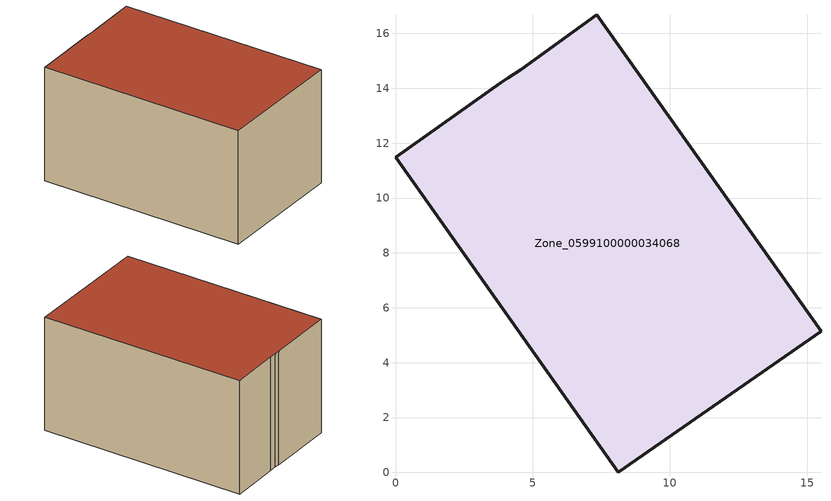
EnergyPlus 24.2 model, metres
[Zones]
Zone_0599100000034068
 floor ground (C_G): 0,11.48 3.83,14.2 4.11,14.38 4.57,14.69 7.33,16.69 15.51,5.15 8.12,0 z0
 wall outside (C_F): 3.83,14.2 0,11.48 8.12,0 15.51,5.15 7.33,16.69 4.57,14.69 4.11,14.38 3.83,14.2 z0:7.88
 roof outside (C_R): 4.57,14.69 4.11,14.38 3.83,14.2 0,11.48 8.12,0 15.51,5.15 7.33,16.69 z7.88
[BUILDING]
Pand.0599100000034068: North Axis=0; Terrain=City; Loads Convergence Tolerance Value=0.04; Temperature Convergence Tolerance Value=0.4; Solar Distribution=FullExterior; Maximum Number of Warmup Days=25; Minimum Number of Warmup Days=1
[Site:Location]
Rotterdam.The.Hague.AP_ZH_NLD Design_Conditions: Latitude=51.96; Longitude=4.45; Time Zone=1; Elevation=-4.5
[SITE:GROUNDTEMPERATURE:BUILDINGSURFACE]
18, 18, 18, 18, 18, 18, 18, 18, 18, 18, 18, 18
[MATERIAL] Thermal Absorptance=0.9; Solar Absorptance=0.7; Visible Absorptance=0.7
Name | Roughness | Thickness | Conductivity | Density | Specific Heat
G.D.1965 | MediumSmooth | 0.15 | 1 | 540 | 1210
F.D.1965 | Rough | 0.3 | 0.857143 | 1920 | 840
R.D.1965 | MediumRough | 0.2 | 0.08 | 1500 | 1000
[CONSTRUCTION]
C_G: G.D.1965
C_F: F.D.1965
C_R: R.D.1965
[ZONE]
Zone_0599100000034068: Type=1; Multiplier=1; Ceiling Height=Autocalculate; Volume=Autocalculate; Floor Area=autocalculate; Part of Total Floor Area=Yes
[ZONEINFILTRATION:DESIGNFLOWRATE]
Infil_Zone_0599100000034068: Zone or ZoneList or Space or SpaceList=Zone_0599100000034068; Schedule=AlwaysOn; Design Flow Rate Calculation Method=Flow/Area; Flow Rate per Floor Area=0.0042; Constant Term Coefficient=1; Temperature Term Coefficient=0; Velocity Term Coefficient=0; Velocity Squared Term Coefficient=0
[HVACTEMPLATE:ZONE:IDEALLOADSAIRSYSTEM]
Zone_0599100000034068: Maximum Heating Supply Air Temperature=50; Minimum Cooling Supply Air Temperature=13; Maximum Heating Supply Air Humidity Ratio=0.0156; Minimum Cooling Supply Air Humidity Ratio=0.0077; Heating Limit=NoLimit; Cooling Limit=NoLimit; Dehumidification Control Type=ConstantSensibleHeatRatio; Cooling Sensible Heat Ratio=0.7; Dehumidification Setpoint=60; Humidification Control Type=None; Humidification Setpoint=30; Outdoor Air Method=None; Outdoor Air Flow Rate per Person=0.00944; Outdoor Air Flow Rate per Zone Floor Area=0; Outdoor Air Flow Rate per Zone=0; Demand Controlled Ventilation Type=None; Outdoor Air Economizer Type=NoEconomizer; Heat Recovery Type=None; Sensible Heat Recovery Effectiveness=0.7; Latent Heat Recovery Effectiveness=0.65
[ZONECONTROL:THERMOSTAT]
ThermostatControl_Zone_0599100000034068: Zone or ZoneList=Zone_0599100000034068; Control Type Schedule=DualSetpointControlType; Control 1=Thermostat_Zone_0599100000034068; Temperature Difference Between Cutout And Setpoint=0
[THERMOSTATSETPOINT:DUALSETPOINT]
Thermostat_Zone_0599100000034068: Heating Setpoint Temperature Schedule=HeatingSetpoint_Zone_0599100000034068; Cooling Setpoint Temperature Schedule=CoolingSetpoint_Zone_0599100000034068
[SCHEDULE:COMPACT]
HeatingSetpoint_Zone_0599100000034068: Through: 12/31, For: AllDays, Until: 24:00, 21
CoolingSetpoint_Zone_0599100000034068: Through: 12/31, For: AllDays, Until: 24:00, 24
DualSetpointControlType: Through: 12/31, For: AllDays, Until: 24:00, 4
AlwaysOn: Through: 12/31, For: AllDays, Until: 24:00, 1
